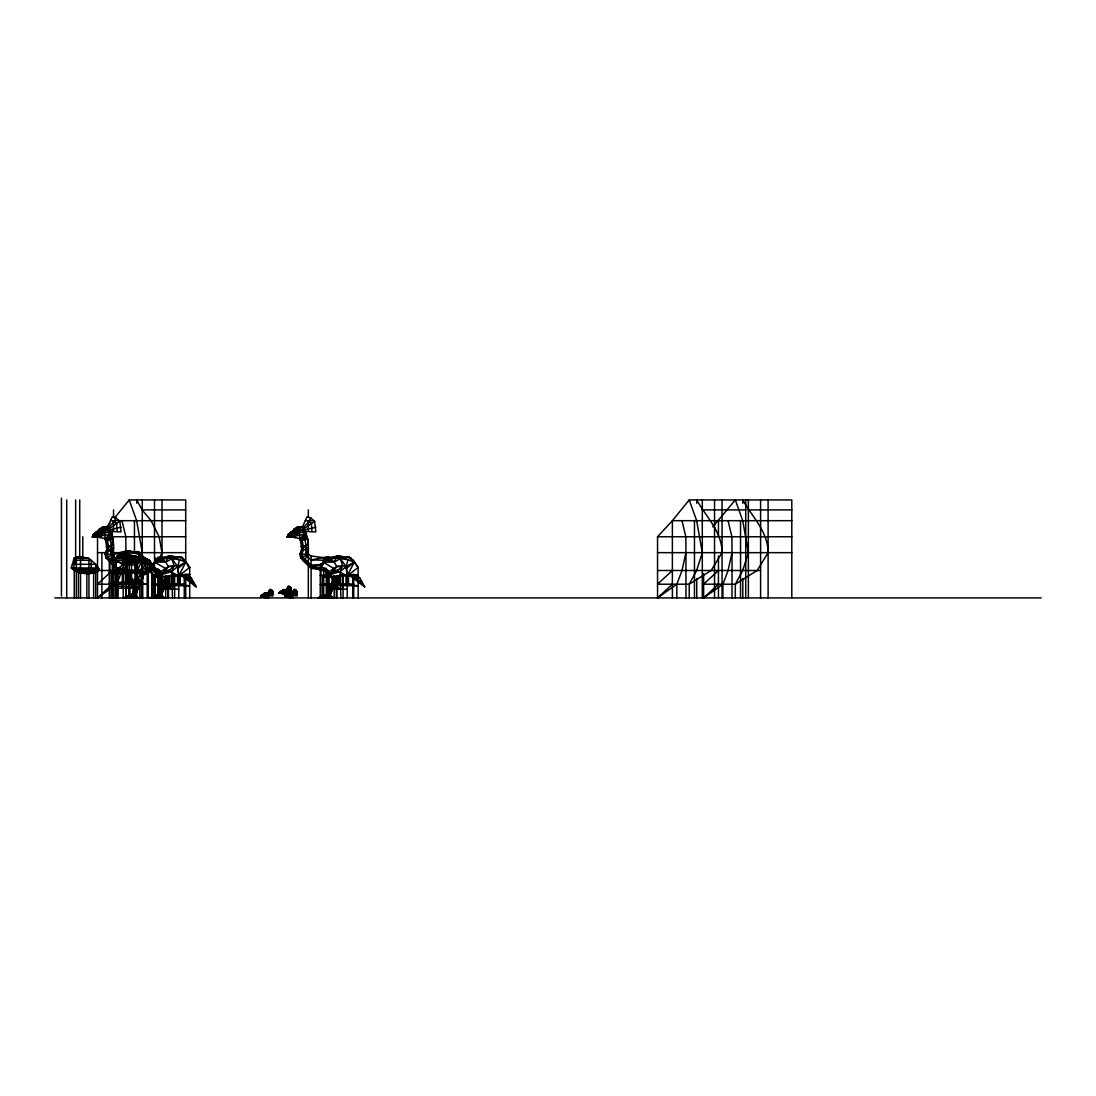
<?xml version="1.0" encoding="UTF-8"?>
<svg xmlns="http://www.w3.org/2000/svg" width="1096" height="1096" viewBox="0 0 1096 1096"><rect width="100%" height="100%" fill="white"/><g stroke="black" fill="none" stroke-linecap="round" stroke-linejoin="round"><path stroke-width="1.5" d="M109.134 537.752L107.435 540.177L108.682 547.575L108.148 550.658L113.546 552.932L113.546 557.754L110.874 554.234L111.463 545.972L107.586 527.108L112.258 516.833L115.929 517.929L119.834 521.299L121.067 531.889L108.216 531.382M325.923 557.316L325.923 560.303L311.113 559.905L305.921 555.412L306.236 545.972L302.359 527.108L307.031 516.833L310.702 517.929L314.607 521.299L315.84 531.889L302.989 531.382M119.478 568.865L116.34 568.372L105.942 557.946L105.079 554.234L106.942 548.575L104.38 532.944L105.517 529.012L102.682 526.779L93.256 534.574L92.215 537.122L100.613 536.465M327.882 597.923L327.882 570.358L329.293 573.112L327.882 570.358L311.113 568.372L303.592 561.248L300.715 557.946L299.852 554.234L301.729 548.575L299.167 532.944L300.29 529.012L297.454 526.779L288.029 534.574L286.988 537.122L295.386 536.465M117.204 531.601L116.656 523.518L114.327 521.449L110.655 520.367M311.976 531.601L311.428 523.518L309.099 521.449L305.428 520.367M293.262 533.807L298.222 529.272L304.62 530.341M143.329 572.249L142.48 578.688L134.274 597.923L122.916 597.827L132.164 594.347L138.26 597.827L122.916 597.827M169.222 575.469L167.113 582.168L169.154 575.77M337.678 575.469L337.253 578.688L329.047 597.923M267.575 597.731L267.575 593.196L270.137 589.21L271.603 589.881L273.014 591.525L272.89 596.019L267.575 595.018M285.946 594.457L285.946 589.936L288.508 585.935L289.974 586.62L291.385 588.264L291.262 592.744L285.946 591.758M291.783 597.731L291.783 593.196L294.345 589.21L295.81 589.881L297.235 591.525L297.098 596.019L291.783 595.018M148.316 597.923L148.316 567.988L150.508 567.303L164.893 577.715L169.907 586.826L150.358 572.386L150.508 567.303L153.07 567.111L159.441 574.263M286.029 590.1L282.467 590.1L282.467 593.936L281.741 591.073L283.919 589.497L285.946 591.415L281.741 591.073L279.521 592.169L279.521 593.237L280.672 592.169L281.741 593.169L284.248 592.169L284.96 590.607L286.686 591.415M169.305 575.797L168.798 578.688L164.373 579.962M337.76 575.797L337.253 578.688L332.828 579.962L326.937 594.347L324.238 597.8L320.238 597.8L320.265 564.44L326.43 560.316L336.321 557.837L348.528 556.686L353.337 560.316L358.145 567.454L358.145 597.923M271.301 595.649L271.561 592.265L269.26 590.58M289.673 592.388L289.933 588.99L287.632 587.305M295.509 595.649L295.769 592.265L293.468 590.58M113.546 551.617C113.874 543.178 113.148 533.903 107.586 527.108L103.668 528.067L102.86 532.437L100.051 532.574L98.489 533.807M315.881 527.231L302.811 530.245L298.454 528.067L294.262 528.683L297.989 530.478L297.633 532.437L294.824 532.574L299.167 532.944L297.989 530.478L298.454 528.067L302.359 527.108C307.935 533.903 308.647 543.178 308.319 551.617M108.504 528.683L108.093 530.587L103.216 530.478L96.695 531.916L96.859 533.04M141.74 597.923L142.37 555.658L139.767 552.521L137.548 551.589L132.972 552.069M136.808 576.962L138.041 579.962L140.85 582.099L134.808 595.21L142.206 578.647L143.453 572.907L142.48 578.688L138.041 579.962L132.164 594.347L129.465 597.8L125.465 597.8L127.561 596.347M303.277 528.683L302.866 530.587L297.989 530.478L291.468 531.916L291.632 533.04M329.732 560.316L326.43 560.316L323.087 562.111L320.923 566.043L329.088 571.715L329.088 597.923L327.581 597.8L326.937 594.347L321.073 597.827L324.978 597.8L335.568 582.168L332.828 579.962L330.704 575.838L332.787 580.017L335.623 582.099L329.581 595.21L326.937 594.347L317.689 597.827L333.033 597.827L329.581 595.21L337.595 575.77M682.013 520.682L685.822 536.752L685.945 552.658L682.013 570.495L676.835 584.209L676.835 597.923M728.087 520.682L731.895 536.752L732.018 552.658L728.087 570.495L722.908 584.209L722.908 597.923M108.148 550.658L107.312 554.234L107.942 556.974L110.052 559.412M136.247 597.923L136.247 573.181L135.219 562.659L136.657 556.562M178.771 597.923L178.771 575.907L177.73 566.536L179.539 559.755L173.976 557.261L162.139 558.563L159.989 560.727M347.226 597.923L347.226 575.907L346.185 566.536L347.994 559.755L342.432 557.261L330.595 558.563L328.444 560.727M110.6 539.616L111.244 537.191L108.778 535.273L105.23 538.78L94.146 535.697L93.256 534.574L93.9 533.999M305.373 539.616L306.017 537.191L303.551 535.273L300.016 538.78L288.919 535.697L288.029 534.574L288.673 533.999M116.738 597.923L116.738 573.181L118.108 568.468L125.807 562.659L131.643 561.645L135.219 562.659L141.932 558.508M91.53 572.838C84.693 574.564 76.515 572.975 71.267 567.988L74.24 557.946L78.446 556.768L86.858 558.357L83.502 558.193M76.323 557.946L73.364 567.988C79.803 574.044 90.036 574.975 97.928 571.468L99.174 569.03L95.736 564.303L88.954 558.357L80.529 556.768L76.323 557.946L76.323 597.923M141.261 555.905L142.274 552.658L136.644 520.682L129.205 499.94L185.704 499.94L185.704 561.042M159.715 574.51L160.633 571.715L168.318 566.536L174.168 565.632L177.73 566.536L185.786 562.111L189.69 567.454L189.69 597.923M328.17 574.51L329.088 571.715L336.773 566.536L342.623 565.632L346.185 566.536L354.241 562.111L358.145 567.454L347.226 575.907L322.731 576.839L322.731 597.923M264.095 596.676L260.56 596.443L265.547 592.772L265.273 595.128L263.369 595.443M288.303 596.676L284.768 596.443L289.755 592.772L289.481 595.128L287.577 595.443M125.465 597.8L127.698 597.758L132.602 594.553L138.041 579.962L140.795 582.168L130.205 597.8L126.3 597.827L132.164 594.347L134.096 591.635M160.413 591.635L158.482 594.347L152.618 597.827L156.523 597.8L158.92 594.553L163.797 581.469L158.482 594.347L155.783 597.8L151.782 597.8L151.81 572.263M317.689 597.827L322.471 597.758L327.375 594.553L332.828 579.962L337.253 578.688L335.171 576.304M126.3 597.827L134.287 597.827L132.602 594.553L138.041 579.962M153.878 596.347L151.782 597.8L154.015 597.758L158.92 594.553L163.825 581.414M267.849 593.909L267.575 594.69L262.739 594.539L262.739 596.676L265.876 597.923L268.945 597.567L267.575 593.196L265.547 593.361M292.07 593.909L291.783 594.69L286.947 594.539L286.947 596.676L290.098 597.923L293.153 597.567L291.783 593.196L289.755 593.361M327.375 594.553L322.087 595.731L322.101 597.772L329.06 597.827L327.375 594.553L332.828 579.962L330.978 575.469M121.423 572.016L116.82 584.209L97.53 597.923L97.53 536.752L100.832 536.752M99.942 531.779L95.722 532.396L93.612 537.067L93.256 534.574M294.714 531.779L290.495 532.396L288.385 537.067L288.029 534.574M110.874 554.234L113.546 547.534L106.216 551.768M305.647 554.234L308.319 547.534L300.989 551.768M141.877 576.058L142.206 578.647L138.918 584.826M167.113 582.168L168.524 578.647L168.195 576.058M336.979 578.647L333.691 584.826M150.358 572.386L153.07 567.111L159.441 576.825L169.907 586.826L165.729 581.743M172.456 597.923L171.702 571.564L174.168 565.632L171.812 558.659L167.866 557.837L154.632 562.111L152.467 566.043L160.633 571.715M339.705 566.536L336.773 566.536L334.184 562.111L336.321 557.837L340.267 558.659L342.623 565.632L340.157 571.564L340.911 597.923M121.108 527.231L108.038 530.245L103.668 528.067L99.476 528.683L103.216 530.478L104.38 532.944L100.051 532.574L103.449 529.272L109.847 530.341M112.71 597.923L112.71 558.563L114.874 553.699L127.437 550.795L135.986 552.247L142.713 558.563L147.179 571.756L131.643 573.181L125.807 568.468L118.108 568.468L109.943 562.111L112.107 557.686L114.34 556.33M123.738 556.48L125.341 552.877L127.985 553.494M129.301 553.795L129.301 555.028L127.355 555.028L129.301 553.795L135.219 562.659L136.247 573.181L141.864 560.782M115.929 517.929L114.327 521.449L108.244 528.053M310.702 517.929L309.099 521.449L303.017 528.053M95.722 532.396L96.393 536.971L94.146 535.697L95.982 534.177L98.832 536.163L104.38 532.944L99.887 531.45L103.339 529.875L104.449 530.505L103.449 529.272L101.325 531.93M290.495 532.396L291.166 536.971L288.919 535.697L290.755 534.177L293.605 536.163L299.167 532.944L294.66 531.45L298.112 529.875L299.222 530.505L298.222 529.272L296.098 531.93M166.496 583.497L159.126 597.8L155.783 597.8M155.235 557.946L155.235 562.974L157.386 558.563L169.962 555.973L178.497 557.275L173.976 557.261M324.402 561.453L325.841 558.563L338.417 555.973L346.953 557.275L342.432 557.261M157.386 558.563L163.03 558.563L169.962 555.973L169.031 555.973L165.729 562.111L168.318 566.536L171.25 566.536M167.866 557.837L180.073 556.686L182.279 557.508L185.786 562.111L178.771 575.907L160.893 576.51M353.337 560.316L354.241 562.111L347.226 575.907L337.554 570.797L333.307 571.564L322.731 576.839L327.718 575.907L327.718 597.923M143.754 572.441L143.754 573.605L150.508 571.468L151.755 569.03L154.207 570.934M116.19 597.923L116.19 558.563L117.464 556.138M132.191 578.729L129.205 584.209L129.205 597.923M143.754 573.605L148.316 570.358L150.508 567.303M72.363 564.303L74.24 564.303L76.487 560.303M264.095 594.69L262.3 594.69L261.149 596.498L261.149 595.443L268.561 595.443M288.303 594.69L286.522 594.69L285.357 596.498L285.357 595.443L292.769 595.443M162.756 573.181L165.441 568.481L154.632 562.111L165.729 562.111L171.812 558.659L179.539 559.755L185.786 562.111L177.949 568.481M331.211 573.181L333.896 568.481L323.087 562.111L334.184 562.111L340.267 558.659L347.994 559.755L354.241 562.111L346.405 568.481M282.467 593.416L278.932 593.169L279.521 592.169L286.933 592.169M94.146 535.697L95.845 533.19L97.01 534.026L98.339 532.82L96.982 532.218L103.668 528.067L108.093 530.587L105.367 530.437M288.919 535.697L290.618 533.19L291.783 534.026L293.112 532.82L291.755 532.218L298.454 528.067L302.866 530.587L300.14 530.437M336.321 557.837L338.417 555.973M271.603 589.881L267.78 593.635M289.974 586.62L286.152 590.36M295.81 589.881L292.002 593.635M164.578 597.827L158.482 594.347L153.632 595.731L153.646 597.772L160.619 597.827L161.043 594.635L164.578 597.827L149.234 597.827L158.92 594.553L166.208 583.538M268.315 594.69L265.712 593.854L264.095 595.018L265.876 595.443L266.588 593.868L265.876 593.361L262.3 595.018L261.451 595.964L262.3 596.635L262.3 594.69M292.522 594.69L289.919 593.854L288.303 595.018L290.098 595.443L290.796 593.868L290.098 593.361L286.522 595.018L285.659 595.964L286.522 596.635L286.522 594.69M280.672 591.415L280.672 593.361L279.823 592.689L280.672 591.415L282.467 591.415M108.819 561.248L113.546 554.234L111.23 548.877M303.592 561.248L308.319 554.234L306.003 548.877M168.318 566.536L164.852 571.564L158.81 574.578M336.773 566.536L333.307 571.564L333.307 573.181M148.316 572.167L150.508 569.03L150.371 565.741M322.114 564.399L311.113 565.111L302.715 556.974L302.085 554.234L303.455 547.575L302.208 540.177L303.907 537.752M114.477 518.093L129.205 499.94M791.792 597.923L791.792 499.94L689.233 499.94L672.382 520.682L657.545 536.752L657.545 597.923L676.835 584.209M712.756 526.861L735.306 499.94L742.732 520.682L748.363 552.658L742.732 570.495L735.306 584.209L735.306 597.923M267.657 593.361L264.095 593.361L265.876 595.443L264.095 594.539L265.712 593.854L264.67 594.827L265.876 595.443L263.369 596.443L261.149 595.443M291.865 593.361L288.303 593.361L290.098 595.443L288.303 594.539L289.919 593.854L288.878 594.827L290.098 595.443L287.577 596.443L285.357 595.443M109.943 597.923L109.943 562.111L113.258 558.234M155.235 562.892L157.468 560.303L155.235 560.303L157.468 559.864L157.468 557.316L164.14 557.659M127.437 582.305L127.437 550.795L126.52 550.795L119.615 553.699L115.313 558.563L115.313 597.923M116.19 558.563L120.505 553.699L127.437 550.795L125.972 553.699L125.972 597.923M279.823 592.689L283.001 590.456L285.946 589.936L287.316 594.306L284.248 594.649L279.521 592.169M105.517 528.094L110.079 523.148M323.128 563.755L320.923 566.043L320.923 597.923M158.728 575.03L169.099 570.797L174.168 565.632M340.267 559.755L340.267 558.659L346.185 566.536L340.157 571.564L322.731 576.839L337.554 570.797L342.623 565.632M142.179 558.7L135.603 564.837L122.916 564.837L112.107 557.686L141.713 557.686M132.164 594.347L127.314 595.731L127.698 597.758L130.986 594.69L132.602 594.553M112.367 570.495L97.53 584.209L129.205 584.209L138.795 578.209M97.53 597.923L112.367 584.209M672.382 570.495L657.545 584.209L689.233 584.209L711.14 570.495L722.045 552.658C722.058 531.491 706.098 517.12 696.741 499.94L696.741 503.27M657.545 597.923L672.382 584.209M718.455 570.495L703.618 584.209L735.306 584.209L757.199 570.495L768.104 552.658C768.132 531.491 752.171 517.12 742.814 499.94L742.814 503.27M703.618 573.551L703.618 597.923L718.455 584.209M111.765 597.923L111.765 574.236L116.738 573.181L122.341 568.303L126.588 568.303M127.314 595.731L127.328 597.772L130.917 594.635M153.646 597.772L157.317 594.69L154.015 597.758L152.618 597.827M321.073 597.827L322.471 597.758L325.69 594.635L322.101 597.772L333.033 597.827L329.499 594.635M136.247 573.181L143.535 566.851M160.619 574.921L171.702 571.564L177.73 566.536L171.812 558.659L171.812 559.755M184.881 560.316L189.69 567.454L178.771 575.907L169.099 570.797L164.852 571.564L164.852 573.181M109.285 597.923L109.285 560.303L114.231 556.59M703.618 597.923L722.908 584.209M320.238 597.8L322.334 596.347M108.874 528.957L119.834 521.299M303.647 528.957L314.607 521.299M161.276 560.316L157.975 560.316L151.81 564.44L151.81 567.564M141.535 576.496L149.741 571.359M148.316 570.358L151.755 569.03L159.441 576.825L167.51 582.866L164.537 579.757M297.989 530.478L297.633 532.437L296.536 530.902M126.478 572.756L131.89 581.291L143.179 574.482L152.481 565.152L150.166 560.81L140.535 555.247M106.942 548.575L113.546 544.767L106.189 546.74M301.729 548.575L308.319 544.767L300.962 546.74M281.741 592.169L284.96 590.607L284.248 590.1L284.248 592.169L282.467 591.278L285.946 591.415M118.368 570.523L111.765 574.236L129.931 573.181L129.931 597.923M267.999 594.046L273.014 591.525M286.371 590.785L291.385 588.264M292.207 594.046L297.235 591.525M105.942 557.946L113.546 554.234L105.079 554.234M300.715 557.946L308.319 554.234L311.113 555.987L325.923 557.946M116.203 572.208L111.765 574.236L114.929 573.167M100.188 533.56L103.449 532.081L104.38 532.944M294.975 533.56L298.235 532.081L299.167 532.944M265.547 594.333L264.095 595.443M289.755 594.333L288.303 595.443M157.235 594.635L154.92 595.608L158.482 594.347M325.69 594.635L323.375 595.608L326.937 594.347M148.618 569.824L150.508 569.03L149.412 566.673M99.818 530.971L102.202 529.985M294.591 530.971L296.975 529.985M169.154 569.879L164.852 571.564L171.702 571.564M337.609 569.879L333.307 571.564L337.554 571.564L337.554 570.797M162.139 558.563L169.031 555.973L182.279 557.508M330.595 558.563L337.486 555.973L346.007 557.275L348.528 556.686L354.241 562.111M337.02 556.494L331.485 558.563L325.841 558.563L325.923 560.303M95.832 571.468L93.653 572.167L93.653 597.923M157.44 575.88L154.276 576.839L154.276 597.923M282.467 592.169L283.919 591.758L280.165 591.758M118.752 554.74L125.341 552.877L125.341 582.99M332.595 557.659L327.882 556.768L311.113 559.905M111.477 562.138L106.915 557.467L106.175 554.234L107.792 548.082L106.422 540.355L105.23 538.78L112.313 536.917L108.778 535.273L111.628 534.862M132.643 552.233L137.548 551.589L137.548 552.877L140.055 552.877L147.179 571.756L137.014 571.55L123.204 572.907M327.882 572.441L311.113 566.769L301.688 557.467L300.948 554.234L302.565 548.082L301.208 540.355L300.016 538.78L307.086 536.917L303.551 535.273L306.401 534.862M264.095 594.333L265.15 594.073M288.303 594.333L289.358 594.073M177.552 557.275L180.073 556.686L185.786 562.111M323.69 560.303L325.923 559.864M150.522 565.235L153.659 564.618M322.114 564.618L311.113 566.769L323.69 567.988M157.605 576.222L154.276 576.839L157.577 576.674M105.463 540.534L112.97 539.205L112.97 544.918M300.236 540.534L307.743 539.205L307.743 544.918M100.585 529.683L103.449 529.272L104.01 530.354L98.106 531.218L98.996 537.273L100.791 537.698L99.476 528.683M107.97 529.779L109.312 529.587M94.626 533.368L103.449 532.081L103.216 530.478M95.982 534.177L110.682 532.026M92.215 537.122L111.436 534.314M295.358 529.683L298.222 529.272L298.783 530.354L292.879 531.218L293.769 537.273L295.578 537.698L294.262 528.683M302.756 529.779L304.085 529.587M289.399 533.368L298.235 532.081M290.755 534.177L305.455 532.026M286.988 537.122L306.209 534.314M119.615 553.699L125.341 552.877M147.179 597.923L147.179 563.687L137.534 553.699L135.986 553.699L135.986 552.247L125.972 553.699L142.713 558.563L142.713 597.923M186.306 574.277L189.69 574.633L178.771 575.907L177.73 566.536M358.145 574.633L347.226 575.907L346.185 566.536M264.095 593.361L264.095 597.197L263.369 594.333L267.575 594.69L265.876 593.361L267.575 593.196L264.492 593.196L264.492 594.333M288.303 593.361L288.303 597.197L287.577 594.333L291.783 594.69L290.098 593.361L291.783 593.196L288.7 593.196L288.7 594.333M291.563 590.812L285.946 591.265M273.192 594.073L267.575 594.539L265.876 593.361M297.4 594.073L291.783 594.539L290.098 593.361M174.908 574.852L171.812 575.126L171.812 585.264M343.363 574.852L340.267 575.126L340.267 585.264M109.285 572.591L137.548 571.893L147.179 574.016M151.81 575.386L156.632 575.277M170.921 574.962L173.976 574.893L173.976 584.634M320.265 575.386L326.69 575.236M339.376 574.962L342.432 574.893L342.623 589.182L347.226 589.182M149.234 597.827L160.619 597.827L160.633 579.62M283.919 591.278L281.11 591.278L281.11 593.416M136.726 503.27L136.726 499.94L142.11 509.9L185.704 509.9M702.125 509.9L745.718 509.9M748.198 509.9L791.792 509.9M185.704 520.682L113.546 520.682L113.546 531.313M313.894 520.682L308.319 520.682L308.319 531.313M791.792 520.682L672.382 520.682L672.382 597.923M112.367 536.752L185.704 536.752M657.545 536.752L791.792 536.752M126.52 553.699L126.52 550.795L135.986 552.247M97.53 552.658L107.422 552.658M122.533 552.658L112.367 552.658L112.367 547.877M132.465 552.658L185.704 552.658M657.545 552.658L791.792 552.658M132.972 552.877L136.027 552.877M114.874 553.699L127.437 553.699M299.852 554.234L308.319 554.234M136.027 555.658L117.108 555.658L141.631 557.563M182.58 557.837L180.073 557.837L180.073 556.686M351.035 557.837L348.528 557.837L348.528 556.686M87.105 557.946L74.24 557.946L74.24 564.303M161.002 557.946L164.14 557.946M74.117 558.357L88.954 558.357L88.954 597.923M325.923 558.357L323.69 557.946L323.69 562.974M112.71 558.563L142.713 558.563L141.74 566.125L147.179 571.756L137.014 570.55L123.204 570.55M73.542 560.303L91.174 560.303L91.174 573.605M109.285 560.303L137.548 560.303L142.37 562.001M109.943 562.111L141.37 562.782M123.204 597.923L123.204 557.686L125.807 562.659L135.219 562.659M74.446 564.303L95.736 564.303L95.736 597.923M320.265 564.44L323.471 564.44M71.267 567.988L98.421 567.988M72.583 569.03L74.24 569.03M74.665 569.03L99.174 569.03M120.245 570.125L129.465 570.125L129.931 573.181L116.738 573.181M74.24 570.358L98.489 570.358M115.313 570.427L141.74 570.427M97.53 570.495L117.19 570.495M657.545 570.495L760.597 570.495M78.57 571.468L97.928 571.468L97.928 567.303M148.316 571.468L150.508 571.468M94.831 572.441L78.446 572.441L86.858 573.468L78.446 570.358L78.446 597.923M161.03 573.455L157.838 573.455L157.838 568.934M326.293 573.455L329.485 573.455M112.71 582.305L142.713 582.305M109.285 582.99L137.548 582.99L147.179 584.332L109.943 583.702M155.235 584.017L185.238 584.017M323.69 584.017L353.693 584.017M151.81 584.634L180.073 584.634L189.69 585.826L152.467 585.264M320.265 584.634L348.528 584.634L358.145 585.826L320.923 585.264M118.108 586.237L125.807 586.237L131.643 588.1L136.247 588.1M160.633 587.511L168.318 587.511L174.168 589.182L178.771 589.182M329.088 587.511L336.773 587.511L342.623 589.182M116.738 588.1L129.931 588.1M159.263 589.182L172.456 589.182M327.718 589.182L340.911 589.182M282.864 589.936L285.946 589.936L283.919 590.1M278.932 593.169L287.111 593.169M287.152 593.416L284.248 594.649L284.248 589.58M264.492 593.854C266.684 592.676 265.424 596.43 265.232 594.375M288.7 593.854C290.892 592.676 289.632 596.43 289.44 594.375M261.793 595.018L265.547 595.018M286.001 595.018L289.755 595.018M260.56 596.443L268.739 596.443M284.768 596.443L292.947 596.443M268.78 596.676L265.876 597.923L265.876 592.84M292.988 596.676L290.098 597.923L290.098 592.84M54.8 597.923L1041.2 597.923M324.238 597.8L327.581 597.8L322.471 597.758L322.087 595.731M153.632 595.731L154.015 597.758L160.619 597.827L158.92 594.553M127.698 597.758L134.287 597.827M127.328 597.772L132.808 597.8L134.726 594.635L138.26 597.827M186.306 574.578L189.69 574.633M327.882 557.946L332.937 558.193L327.882 558.357L327.882 556.768M159.441 557.946L164.482 558.193L159.441 558.357L162.016 552.658L159.139 536.752L151.111 520.682L142.11 509.9M147.426 564.878L152.481 565.152L143.11 557.987M135.027 552.247L139.767 552.521M326.43 560.316L332.979 560.727M157.975 560.316L164.523 560.727M150.522 567.536L155.235 567.988M145.713 564.125L152.481 565.152L149.81 563.358M168.524 578.647L166.715 576.304M142.206 578.647L139.356 575.126M349.35 575.263L364.68 586.826L359.666 577.715L354.214 576.825L352.022 574.592M180.895 575.263L196.225 586.826L191.211 577.715L185.758 576.825L183.566 574.592M158.125 573.044L159.441 576.825L164.893 577.715M139.987 573.907L143.179 574.482L139.713 571.03M358.145 576.647L348.528 574.756L348.528 584.634M189.69 576.647L180.073 574.756L180.073 584.634M130.643 551.713L127.766 551.151L128.205 552.302M149.207 564.221L152.481 565.152L144.864 561.974M138.74 572.852L143.179 574.482L140.589 572.55M142.535 557.22L150.166 560.81L141.494 556.494M148.316 567.988L150.508 569.03L147.96 567.098M286.947 596.676L285.659 595.964M262.739 596.676L261.451 595.964M300.016 538.78L302.208 540.177M105.23 538.78L107.435 540.177M293.153 597.567L291.783 596.676L292.687 597.621L292.687 595.018M287.316 594.306L285.946 593.416L286.851 594.361L286.851 591.758M268.945 597.567L267.575 596.676L268.479 597.621L268.479 595.018M282.467 590.1L284.248 592.169M355.611 574.907L359.666 577.715M187.156 574.907L191.211 577.715M298.783 530.354L298.112 529.875L298.975 530.491L297.633 532.437L297.263 530.683M104.01 530.354L103.339 529.875L104.202 530.491L102.86 532.437L101.764 530.902L103.449 532.081L102.86 532.437L102.49 530.683M187.526 565.632L189.69 567.454M138.644 555.645L141.74 558.563M116.34 566.769L113.546 563.933L113.546 597.923M360.31 580.798L362.283 582.866L354.214 576.825L353.337 574.304M190.855 579.757L193.828 582.866L185.758 576.825L184.881 574.304M140.987 555.247L147.179 563.687L142.37 555.658L143.275 557.686M306.017 537.191L307.743 539.205M111.244 537.191L112.97 539.205M351.816 575.318L354.981 579.099L354.214 576.825L364.68 586.826L361.557 583.017M183.361 575.318L186.526 579.099L185.758 576.825L196.225 586.826L192.06 581.743M151.755 569.03L160.208 579.099L159.441 576.825M324.211 595.909L324.978 597.8M155.755 595.909L156.523 597.8M129.438 595.909L130.205 597.8M689.233 499.94L696.659 520.682L702.303 552.658L696.659 570.495L689.233 584.209L689.233 597.923M129.232 572.112L131.89 581.291M121.999 520.682L125.807 536.752L125.917 551.069M305.126 531.067L305.702 534.971M298.263 526.834L298.386 527.683L302.359 527.108L297.454 526.779L297.605 527.806M110.354 531.067L110.847 534.41M103.49 526.834L103.613 527.683L107.586 527.108L102.682 526.779L102.832 527.806M768.104 499.94L768.104 597.923M760.597 499.94L760.597 597.923M748.363 499.94L748.363 597.923M745.718 499.94L745.718 597.923M742.814 578.565L742.814 597.923M740.54 520.682L740.54 597.923M732.018 552.658L732.018 597.923M722.045 499.94L722.045 597.923M718.455 520.682L718.455 536.752M718.455 555.905L718.455 597.923M714.537 499.94L714.537 597.923M702.303 499.94L702.303 597.923M696.741 578.565L696.741 597.923M694.467 520.682L694.467 597.923M685.945 552.658L685.945 597.923M353.693 574.263L353.693 597.923M352.72 574.962L352.72 597.923M347.994 574.455L347.994 585.264M346.953 574.263L346.953 584.017M346.007 574.962L346.007 584.017M343.089 575.386L343.089 597.923M338.417 575.893L338.417 584.017M337.554 575.907L337.554 589.182M336.952 575.893L336.952 597.923M336.773 576.455L336.773 587.511M336.321 576.633L336.308 597.923M334.184 575.66L334.184 597.923M333.307 575.907L333.307 589.182M327.17 569.399L327.17 597.923M326.293 568.934L326.293 597.923M325.923 567.988L325.923 571.468M323.69 567.769L323.69 597.923M311.113 555.987L311.113 597.923M308.319 509.9L308.319 517.216M308.319 552.932L308.319 597.923M289.755 596.676L289.755 597.786M285.659 595.238L285.659 596.539M283.919 593.416L283.919 594.512M279.823 591.977L279.823 593.265M265.547 596.676L265.547 597.786M261.451 595.238L261.451 596.539M185.704 577.798L185.704 597.923M185.238 574.263L185.238 597.923M184.265 574.962L184.265 597.923M179.539 574.455L179.539 585.264M178.497 574.263L178.497 584.017M177.552 574.962L177.552 584.017M174.634 575.386L174.634 597.923M174.168 575.907L174.168 589.182M169.962 575.893L169.962 584.017M169.099 570.797L169.099 571.564M169.099 575.907L169.099 589.182M168.496 575.893L168.496 597.923M168.318 576.455L168.318 587.511M167.866 576.633L167.852 597.923M165.729 575.66L165.729 597.923M164.852 580.88L164.852 589.182M162.016 499.94L162.016 557.672M162.016 579.414L162.016 586.1M162.016 591.114L162.016 597.923M159.441 577.537L159.441 597.923M159.263 577.565L159.263 597.923M158.715 569.399L158.715 574.263M158.715 577.524L158.715 597.923M157.838 576.469L157.838 597.923M157.468 570.358L157.468 571.468M155.235 567.769L155.235 571.016M155.235 574.263L155.235 597.923M154.509 499.94L154.509 568.879M154.509 575.332L154.509 597.923M152.467 572.455L152.467 597.923M142.274 499.94L142.274 557.522M142.274 575.633L142.274 597.923M141.535 579.99L141.535 597.923M139.863 582.127L139.863 597.923M137.548 557.206L137.548 582.99M137.014 557.686L137.014 583.702M136.726 578.565L136.726 585.017M136.726 589.854L136.726 597.923M135.986 558.563L135.986 582.305M135.027 558.563L135.027 582.305M134.452 520.682L134.452 552.658M134.452 578.565L134.452 589.854M134.452 593.073L134.452 597.923M133.109 580.935L133.109 597.923M131.452 555.658L131.643 588.1M129.301 557.686L129.301 583.702M128.917 575.222L128.917 597.923M126.52 558.563L126.588 588.1M125.807 562.659L125.93 597.923M122.341 568.303L122.341 588.1M118.108 568.468L118.108 597.923M113.546 509.9L113.546 517.216M112.367 530.327L112.367 544.698M112.367 564.015L112.367 597.923M101.887 553.699L101.887 597.923M89.091 572.441L89.091 573.605M86.858 572.441L86.858 597.923M82.789 536.752L82.789 559.138M80.529 556.768L80.529 597.923M79.72 499.94L79.72 557.522M78.446 556.768L78.446 558.357M76.487 557.316L76.487 558.357M76.487 570.358L76.487 571.468M75.638 499.94L75.638 559.138M74.24 567.988L74.24 597.923M66.719 499.94L66.719 597.923M61.431 498.077L61.431 596.06M166.455 583.62L161.126 595.21L166.496 583.552M284.33 591.141L283.371 591.47L284.33 591.141M159.441 570.358L155.235 570.358L159.441 572.441L159.441 570.358L160.838 573.098L159.441 570.358"/></g></svg>
